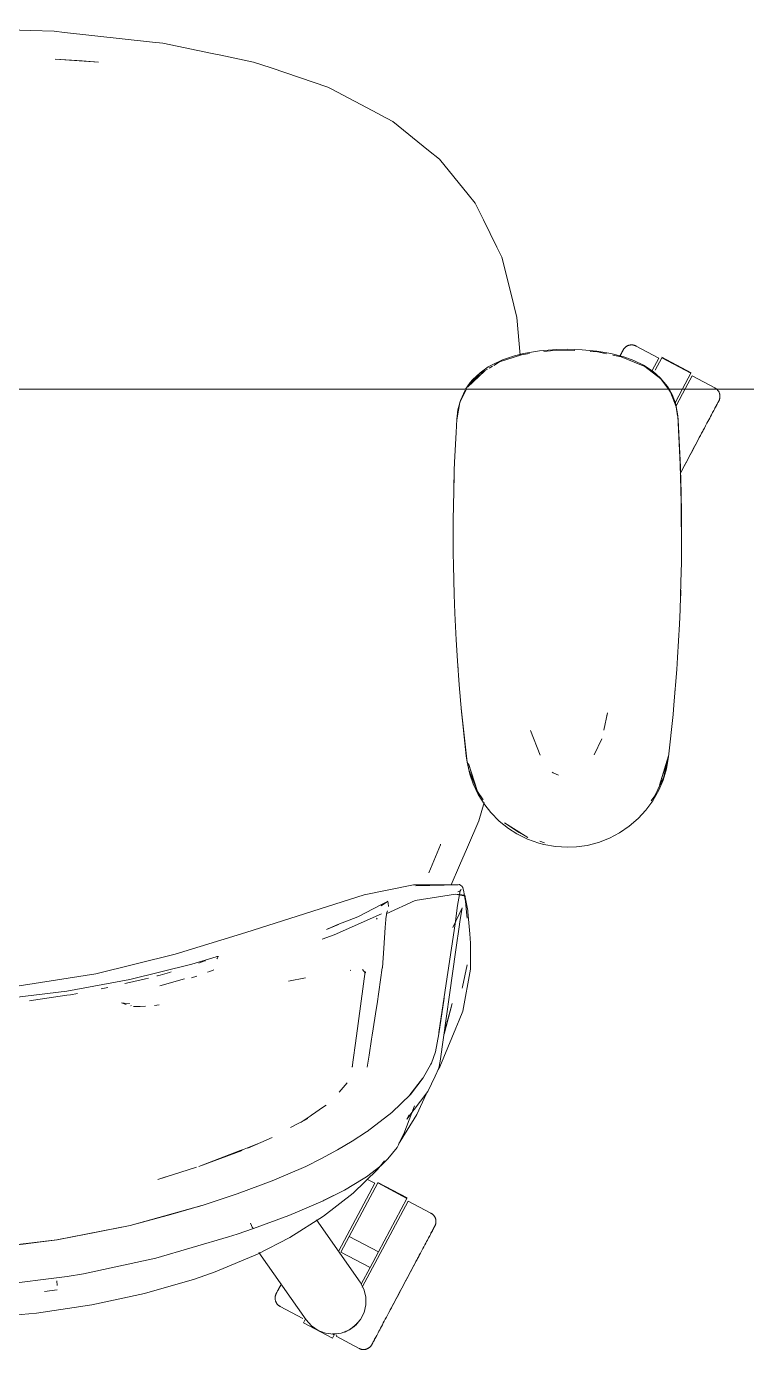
# Model space of a CAD drawing. Header units: millimetres. Extents: x 155927 to 317870, y -36033 to 97293.
# Drawn here: x 172054 to 172359, y 23121 to 23682 of the extents above; entities that cross this region are included whole.
import ezdxf

# ---------------------------------------------------------------- set-up
doc = ezdxf.new("R2010")
doc.units = ezdxf.units.MM
doc.header["$MEASUREMENT"] = 0
doc.layers.add('G-IMPT', color=8, linetype='CONTINUOUS', lineweight=9)
doc.layers.add('I-FURN', color=8, linetype='CONTINUOUS', lineweight=9)

msp = doc.modelspace()

# ---------------------------------------------------------------- linework, layer by layer
at = {"layer": 'G-IMPT'}
for p, q in [((172055.44, 23680.29), (172003.26, 23681.99)), ((172055.44, 23680.29), (172065.38, 23679.96)), ((172069.75, 23679.48), (172065.38, 23679.96)), ((172069.75, 23679.48), (172107.2, 23675.35)), ((172111.62, 23674.87), (172107.2, 23675.35)), ((172132.56, 23670.52), (172111.62, 23674.87)), ((172132.56, 23670.52), (172136.24, 23669.75)), ((172136.24, 23669.75), (172150.06, 23666.88)), ((172065.92, 23668.08), (172077.25, 23667.45)), ((172065.92, 23668.08), (172084.2, 23666.84)), ((172084.2, 23666.84), (172077.25, 23667.45)), ((172157.5, 23664.37), (172150.06, 23666.88)), ((172157.5, 23664.37), (172181.59, 23656.22)), ((172183.25, 23655.34), (172181.59, 23656.22)), ((172202.76, 23645.04), (172183.25, 23655.34)), ((172202.76, 23645.04), (172204.13, 23644.32)), ((172209.26, 23641.61), (172204.13, 23644.32)), ((172209.26, 23641.61), (172224.4, 23629.4)), ((172229.06, 23625.64), (172224.4, 23629.4)), ((172241.23, 23610.69), (172229.06, 23625.64)), ((172241.23, 23610.69), (172244.2, 23607.04)), ((172244.2, 23607.04), (172247.73, 23599.88)), ((172253.37, 23588.41), (172247.73, 23599.88)), ((172253.37, 23588.41), (172255.52, 23584.04)), ((172255.52, 23584.04), (172259.93, 23566.1)), ((172259.93, 23566.1), (172260.51, 23563.73)), ((172261.81, 23558.44), (172260.51, 23563.73)), ((172263.25, 23542.56), (172261.81, 23558.44)), ((172278.79, 23544.94), (172283.3, 23545.03)), ((172283.3, 23545.03), (172289.63, 23544.85)), ((172255.7, 23540.53), (172251.06, 23538.32)), ((172254.48, 23539.67), (172252.03, 23538.2)), ((172263.87, 23542.7), (172254.48, 23539.67)), ((172260.78, 23542.27), (172255.7, 23540.53)), ((172260.78, 23542.27), (172264.71, 23543.25)), ((172267.16, 23543.16), (172263.87, 23542.7)), ((172264.71, 23543.25), (172271.47, 23544.36)), ((172278.79, 23544.94), (172271.47, 23544.36)), ((172276.13, 23544.42), (172273.35, 23544.03)), ((172276.13, 23544.42), (172283.3, 23544.65)), ((172286.4, 23544.46), (172283.3, 23544.65)), ((172295.78, 23544.28), (172289.63, 23544.85)), ((172296.12, 23543.87), (172292.92, 23544.06)), ((172295.78, 23544.28), (172301.72, 23543.28)), ((172299.87, 23543.1), (172296.12, 23543.87)), ((172307.2, 23541.85), (172301.72, 23543.28)), ((172306.08, 23541.83), (172302.62, 23542.54)), ((172306.08, 23541.83), (172311.71, 23539.5)), ((172307.2, 23541.85), (172311.53, 23540.27)), ((172315.6, 23538.28), (172311.53, 23540.27)), ((172316.1, 23537.66), (172311.71, 23539.5)), ((172248.26, 23535.9), (172240.87, 23528.99)), ((172246.18, 23534.7), (172240.87, 23528.99)), ((172246.64, 23534.48), (172243.11, 23531.41)), ((172243.19, 23532.21), (172246.23, 23535.07)), ((172249.33, 23536.59), (172246.18, 23534.7)), ((172246.23, 23535.07), (172249.69, 23537.52)), ((172248.26, 23535.9), (172246.79, 23534.62)), ((172251.06, 23538.32), (172249.69, 23537.52)), ((172251.49, 23537.88), (172250.12, 23537.06)), ((172315.6, 23538.28), (172319.65, 23535.63)), ((172322.89, 23532.44), (172316.1, 23537.66)), ((172319.65, 23535.63), (172322.69, 23532.96)), ((172240.1, 23528.03), (172242.05, 23530.88)), ((172240.87, 23528.99), (172243.11, 23531.41)), ((172243.19, 23532.21), (172242.05, 23530.88)), ((172325.77, 23529.22), (172322.69, 23532.96)), ((172326.16, 23528.03), (172322.89, 23532.44)), ((172326.45, 23528.03), (172325.77, 23529.22)), ((172237.67, 23522.5), (172236.3, 23515.15)), ((172236.8, 23519.39), (172237.86, 23523.34)), ((172239.77, 23526.76), (172237.67, 23522.5)), ((172239.85, 23527.67), (172237.86, 23523.34)), ((172239.77, 23526.76), (172240.4, 23528.03)), ((172327.06, 23526.82), (172326.16, 23528.03)), ((172327.72, 23525.79), (172326.45, 23528.03)), ((172329.47, 23520.62), (172327.06, 23526.82)), ((172327.72, 23525.79), (172329.12, 23522.15)), ((172236.3, 23515.38), (172236.8, 23519.39)), ((172329.49, 23520.8), (172329.12, 23522.15)), ((172329.47, 23520.62), (172330.05, 23516.78)), ((172329.49, 23520.8), (172329.93, 23518.41)), ((172330.18, 23516.76), (172329.93, 23518.41)), ((172236.01, 23509.71), (172236.3, 23515.38)), ((172331.23, 23496.18), (172330.18, 23516.76)), ((172331.27, 23494.98), (172330.18, 23516.76)), ((172330.18, 23516.76), (172330.3, 23515.15)), ((172330.38, 23512.92), (172330.3, 23515.15)), ((172331.27, 23494.98), (172330.3, 23515.15)), ((172236.01, 23509.71), (172235.4, 23497.15)), ((172235.27, 23493.61), (172235.4, 23497.15)), ((172331.73, 23474.79), (172331.23, 23496.18)), ((172331.57, 23484.62), (172331.23, 23496.18)), ((172331.23, 23496.18), (172331.27, 23494.98)), ((172331.73, 23474.79), (172331.27, 23494.98)), ((172234.89, 23477.94), (172235.27, 23493.61)), ((172235.19, 23489.56), (172235.07, 23486.88)), ((172235.07, 23484.66), (172235.07, 23486.88)), ((172331.69, 23454.6), (172331.57, 23484.62)), ((172331.73, 23474.79), (172331.57, 23484.62)), ((172331.57, 23484.62), (172331.78, 23465.4)), ((172234.89, 23477.94), (172234.84, 23473.43)), ((172331.71, 23476.83), (172331.64, 23478.74)), ((172234.84, 23473.43), (172234.85, 23458.71)), ((172331.69, 23454.6), (172331.73, 23474.79)), ((172331.7, 23474.79), (172331.71, 23476.83)), ((172331.69, 23454.6), (172331.78, 23465.4)), ((172234.92, 23453.24), (172234.85, 23458.71)), ((172234.92, 23453.24), (172235.22, 23440.94)), ((172331.69, 23454.6), (172331.52, 23446.19)), ((172235.06, 23446.47), (172235.06, 23448.54)), ((172235.14, 23444.81), (172235.06, 23446.47)), ((172331.14, 23434.43), (172331.52, 23446.19)), ((172235.51, 23433.06), (172235.22, 23440.94)), ((172331.28, 23439.31), (172331.39, 23441.25)), ((172331.39, 23441.25), (172331.4, 23442.74)), ((172235.51, 23433.06), (172236.05, 23421.75)), ((172331.14, 23434.43), (172330.88, 23428.4)), ((172330.07, 23414.26), (172330.88, 23428.4)), ((172236.61, 23412.88), (172236.05, 23421.75)), ((172236.61, 23412.88), (172237.34, 23402.59)), ((172236.75, 23410.84), (172236.66, 23412.74)), ((172236.75, 23410.84), (172236.88, 23409.42)), ((172329.75, 23409.18), (172330.07, 23414.26)), ((172329.75, 23409.18), (172328.5, 23394.12)), ((172238.32, 23391.2), (172237.34, 23402.59)), ((172329.09, 23400.99), (172328.93, 23399.32)), ((172328.5, 23394.12), (172328.15, 23389.99)), ((172240.68, 23369.76), (172238.22, 23392.71)), ((172238.22, 23392.71), (172240.34, 23372.58)), ((172240.68, 23369.76), (172238.32, 23391.2)), ((172300.28, 23390.78), (172298.7, 23383.34)), ((172300.04, 23389.55), (172300.28, 23390.78)), ((172328.15, 23389.99), (172326.25, 23372.06)), ((172267.58, 23383.28), (172271.72, 23372.85)), ((172294.67, 23372.95), (172297.94, 23379.73)), ((172240.2, 23374.09), (172240.34, 23372.58)), ((172240.68, 23369.76), (172240.34, 23372.58)), ((172326.25, 23372.58), (172322.42, 23360.11)), ((172324.2, 23363.61), (172326.12, 23372.01)), ((172326.25, 23372.58), (172325.33, 23369.26)), ((172326.25, 23372.06), (172325.35, 23367.02)), ((172240.68, 23369.76), (172241.83, 23364.8)), ((172240.89, 23369.68), (172241.47, 23366.63)), ((172245.08, 23357.41), (172241.26, 23369.26)), ((172244.18, 23360.11), (172241.26, 23369.26)), ((172241.47, 23366.63), (172244.67, 23358.45)), ((172277.25, 23365.33), (172276.8, 23365.62)), ((172279.47, 23364.31), (172277.25, 23365.33)), ((172322.42, 23360.11), (172325.33, 23369.26)), ((172323.89, 23362.16), (172325.35, 23367.02)), ((172243.28, 23360.66), (172241.83, 23364.8)), ((172245.47, 23356.08), (172243.28, 23360.66)), ((172245.08, 23357.41), (172244.18, 23360.11)), ((172324.2, 23363.61), (172320.47, 23355.54)), ((172322.07, 23357.92), (172323.89, 23362.16)), ((172245.08, 23357.41), (172247.5, 23353.83)), ((172245.47, 23356.08), (172248.2, 23351.76)), ((172318.87, 23353.43), (172320.47, 23355.54)), ((172322.07, 23357.92), (172319.56, 23353.48)), ((172245.76, 23344.92), (172248.01, 23352.74)), ((172250.82, 23348.45), (172248.2, 23351.76)), ((172316.57, 23349.39), (172313.4, 23345.95)), ((172316.57, 23349.39), (172319.56, 23353.48)), ((172245.76, 23344.92), (172240.9, 23333.8)), ((172254.37, 23344.85), (172250.82, 23348.45)), ((172254.37, 23344.85), (172258.35, 23341.66)), ((172266.5, 23337.8), (172256.55, 23344.12)), ((172262.82, 23339.96), (172256.55, 23344.12)), ((172309.57, 23342.63), (172313.4, 23345.95)), ((172261.9, 23339.39), (172258.35, 23341.66)), ((172266.4, 23337.15), (172261.9, 23339.39)), ((172266.5, 23337.8), (172262.82, 23339.96)), ((172301.23, 23337.61), (172296.52, 23335.78)), ((172305.4, 23339.8), (172301.23, 23337.61)), ((172305.4, 23339.8), (172309.57, 23342.63)), ((172224.45, 23322.9), (172229.37, 23334.76)), ((172229.48, 23335.02), (172229.37, 23334.76)), ((172240.9, 23333.8), (172237.48, 23325.97)), ((172266.4, 23337.15), (172271.18, 23335.44)), ((172273.31, 23334.87), (172271.18, 23335.44)), ((172271.61, 23336.24), (172273.64, 23335.62)), ((172278.26, 23333.99), (172273.31, 23334.87)), ((172283.3, 23333.7), (172278.26, 23333.99)), ((172283.3, 23333.7), (172287.14, 23333.87)), ((172291.66, 23334.52), (172287.14, 23333.87)), ((172291.66, 23334.52), (172296.52, 23335.78)), ((172237.48, 23325.97), (172233.91, 23317.8)), ((172197.06, 23313.56), (172218.02, 23317.76)), ((172218.02, 23317.76), (172236.88, 23317.8)), ((172218.9, 23317.32), (172237.35, 23317.9)), ((172218.9, 23317.32), (172236.88, 23317.8)), ((172237.47, 23317.93), (172236.6, 23317.74)), ((172236.6, 23317.74), (172236.71, 23317.77)), ((172236.88, 23317.8), (172236.71, 23317.77)), ((172237.82, 23315.3), (172236.71, 23309.03)), ((172237.27, 23314.95), (172236.77, 23314.87)), ((172237.35, 23317.9), (172236.88, 23317.8)), ((172237.27, 23314.95), (172237.81, 23315.27)), ((172237.47, 23317.93), (172238.04, 23317.54)), ((172237.65, 23314.68), (172238.21, 23315.78)), ((172237.65, 23314.68), (172237.82, 23315.3)), ((172237.81, 23315.27), (172238.21, 23315.78)), ((172238.53, 23317.16), (172238.04, 23317.54)), ((172238.53, 23317.16), (172238.85, 23316.63)), ((172239.4, 23314.76), (172238.85, 23316.63)), ((172146.82, 23297.58), (172197.06, 23313.56)), ((172194.34, 23304.14), (172204.45, 23309.42)), ((172206.91, 23310.77), (172204.2, 23308.93)), ((172206.91, 23310.77), (172204.45, 23309.42)), ((172218.72, 23311.13), (172206.37, 23305.52)), ((172206.91, 23310.77), (172206.74, 23310.8)), ((172207.04, 23310.74), (172206.91, 23310.77)), ((172207.19, 23310.05), (172207.04, 23310.74)), ((172207.35, 23308.52), (172207.19, 23310.05)), ((172218.72, 23311.13), (172235.76, 23313.85)), ((172239.34, 23313.16), (172235.76, 23313.85)), ((172239.34, 23313.16), (172235.8, 23313.78)), ((172235.8, 23313.78), (172239.76, 23313.4)), ((172239.94, 23311.48), (172239.4, 23314.76)), ((172240.2, 23311.07), (172239.76, 23313.4)), ((172239.94, 23311.48), (172240.02, 23310.87)), ((172240.53, 23306.18), (172240.02, 23310.87)), ((172240.2, 23311.07), (172241.01, 23306.82)), ((172184.24, 23296.59), (172204.4, 23305.51)), ((172194.34, 23304.14), (172185.87, 23300.89)), ((172202.23, 23303.14), (172202.5, 23303.57)), ((172206.29, 23303.49), (172206.58, 23305.95)), ((172206.58, 23305.95), (172206.6, 23306.02)), ((172206.87, 23306.79), (172206.6, 23306.02)), ((172234.61, 23299.63), (172238.62, 23308.06)), ((172235.6, 23301.18), (172236.71, 23309.03)), ((172238.47, 23307.2), (172237.64, 23302.17)), ((172238.62, 23308.06), (172238.47, 23307.2)), ((172240.53, 23306.18), (172240.75, 23303.59)), ((172241.05, 23306.35), (172241.01, 23306.82)), ((172241.86, 23297.03), (172241.05, 23306.35)), ((172185.87, 23300.89), (172180.98, 23298.87)), ((172180.98, 23298.87), (172186.08, 23300.89)), ((172186.08, 23300.89), (172181.55, 23299.1)), ((172206, 23299.71), (172205.36, 23290.87)), ((172206, 23299.71), (172206.25, 23303.12)), ((172206.29, 23303.49), (172206.25, 23303.12)), ((172231.04, 23270.3), (172235.6, 23301.18)), ((172235.99, 23290.21), (172237.43, 23300.88)), ((172237.64, 23302.17), (172237.43, 23300.88)), ((172146.82, 23297.58), (172116.84, 23288.39)), ((172179.25, 23294.69), (172184.24, 23296.59)), ((172241.86, 23297.03), (172242.2, 23293.07)), ((172242.2, 23293.07), (172242.2, 23288.9)), ((172083.16, 23280.08), (172116.84, 23288.39)), ((172123.8, 23284.16), (172134.22, 23287.24)), ((172134.5, 23287.3), (172134.22, 23287.24)), ((172134.48, 23286.34), (172134.86, 23286.95)), ((172134.79, 23287.38), (172134.5, 23287.3)), ((172135.02, 23287.43), (172134.79, 23287.38)), ((172135.25, 23287.35), (172135.02, 23287.43)), ((172204.74, 23282.62), (172205.36, 23290.87)), ((172235.99, 23290.21), (172229.31, 23243)), ((172242.17, 23281.93), (172242.2, 23288.9)), ((172097.48, 23277.62), (172123.8, 23284.16)), ((172129, 23285.32), (172126.9, 23284.58)), ((172129, 23285.32), (172129.65, 23285.57)), ((172131.55, 23281.04), (172133.21, 23281.65)), ((172134.48, 23286.34), (172134.63, 23286.55)), ((172191.41, 23281.53), (172191.06, 23281.49)), ((172196.35, 23281.89), (172197.6, 23280.32)), ((172204.73, 23282.54), (172202.52, 23267.33)), ((172204.73, 23282.54), (172204.74, 23282.62)), ((172240.76, 23283.8), (172238.72, 23274.49)), ((172242.17, 23281.93), (172238.93, 23264.24)), ((172083.16, 23280.08), (172045.25, 23274.08)), ((172097.48, 23277.62), (172070.81, 23272.68)), ((172095.49, 23275.84), (172097.46, 23276.3)), ((172104.21, 23277.85), (172097.46, 23276.3)), ((172104.21, 23277.85), (172105.51, 23278.18)), ((172109.23, 23279.15), (172109.05, 23279.1)), ((172110.37, 23279.47), (172109.23, 23279.15)), ((172120.7, 23277.88), (172110.23, 23274.95)), ((172110.37, 23279.47), (172114.37, 23280.58)), ((172114.37, 23280.58), (172115.06, 23280.79)), ((172123.79, 23278.32), (172126, 23279.05)), ((172131.55, 23281.04), (172130.54, 23280.66)), ((172164.93, 23276.85), (172172.19, 23278.27)), ((172193.73, 23253.7), (172197.47, 23281.03)), ((172197.47, 23281.03), (172197.52, 23280.77)), ((172197.56, 23280.54), (172197.52, 23280.77)), ((172070.81, 23272.68), (172043.89, 23269.39)), ((172065.18, 23270.06), (172056.66, 23268.77)), ((172065.18, 23270.06), (172070.81, 23270.91)), ((172070.81, 23270.91), (172072.43, 23271.16)), ((172075.34, 23271.71), (172072.43, 23271.16)), ((172085.44, 23273.64), (172088.26, 23274.18)), ((172231.04, 23270.3), (172228.71, 23255.11)), ((172238.72, 23274.49), (172238.56, 23273.92)), ((172056.66, 23268.77), (172055, 23268.58)), ((172095.12, 23267.51), (172094.07, 23267.73)), ((172094.07, 23267.73), (172096.02, 23267.04)), ((172095.12, 23267.51), (172097.42, 23267.48)), ((172097.28, 23267.47), (172097.42, 23267.48)), ((172097.91, 23266.51), (172098.18, 23266.44)), ((172099.13, 23266.19), (172104.18, 23266.28)), ((172099.13, 23266.19), (172101.91, 23266.2)), ((172104.18, 23266.28), (172101.91, 23266.2)), ((172107.98, 23266.59), (172110.07, 23266.81)), ((172202.28, 23265.78), (172200.41, 23254.01)), ((172202.52, 23267.33), (172202.28, 23265.78)), ((172230.95, 23269.7), (172228.65, 23254.54)), ((172230.95, 23269.7), (172228.71, 23255.11)), ((172234.44, 23267.42), (172230.93, 23254.47)), ((172234.44, 23267.42), (172231.08, 23255.53)), ((172235.95, 23257.01), (172237.34, 23260.38)), ((172238.93, 23264.24), (172237.34, 23260.38)), ((172193.73, 23253.7), (172191.95, 23240.34)), ((172200.15, 23252.35), (172200.41, 23254.01)), ((172227.35, 23246.87), (172228.65, 23254.54)), ((172229.15, 23240.56), (172235.95, 23257.01)), ((172199.09, 23245.51), (172200.15, 23252.35)), ((172199.09, 23245.51), (172198.34, 23240.44)), ((172225.6, 23242.08), (172225.38, 23241.65)), ((172225.6, 23242.08), (172227.35, 23246.87)), ((172229.31, 23243), (172228.67, 23240.01)), ((172191.95, 23240.34), (172192.1, 23240.82)), ((172222.09, 23235.82), (172225.38, 23241.65)), ((172224.03, 23230.07), (172227.1, 23236.64)), ((172227.1, 23236.64), (172228.67, 23240.01)), ((172228.38, 23239.39), (172229.15, 23240.56)), ((172186.45, 23229.85), (172189.79, 23233.75)), ((172221.77, 23235.59), (172216.37, 23228.64)), ((172216.37, 23228.64), (172219.18, 23232.22)), ((172216.67, 23228.85), (172222.09, 23235.82)), ((172221.77, 23235.59), (172219.18, 23232.22)), ((172216.67, 23228.85), (172208.77, 23221.12)), ((172215.12, 23218.41), (172224.03, 23230.07)), ((172219.41, 23220.3), (172223.39, 23228.93)), ((172170.35, 23217.13), (172174.11, 23219.68)), ((172174.11, 23219.68), (172174.69, 23220.08)), ((172174.69, 23220.08), (172179.82, 23223.57)), ((172179.82, 23223.57), (172180.92, 23224.32)), ((172208.77, 23221.12), (172198.34, 23213.1)), ((172212.29, 23208.86), (172219.41, 23220.3)), ((172218.35, 23224.07), (172213.84, 23212.16)), ((172215.12, 23218.41), (172216.11, 23220.15)), ((172165.7, 23214.79), (172173.13, 23218.63)), ((172170.35, 23217.13), (172173.13, 23218.63)), ((172153.13, 23208.38), (172146.05, 23205.65)), ((172153.13, 23208.38), (172147.69, 23206.07)), ((172157.98, 23210.57), (172153.13, 23208.38)), ((172191.98, 23209.05), (172185.76, 23205.28)), ((172191.98, 23209.05), (172198.08, 23212.93)), ((172198.34, 23213.1), (172198.08, 23212.93)), ((172211.59, 23207.5), (172212.77, 23209.94)), ((172212.29, 23208.86), (172211.78, 23208.09)), ((172212.77, 23209.94), (172213.84, 23212.16)), ((172126.88, 23198.27), (172145.28, 23205.09)), ((172126.88, 23198.27), (172144.32, 23204.99)), ((172144.32, 23204.99), (172146.05, 23205.65)), ((172178.96, 23201.71), (172185.76, 23205.28)), ((172210.98, 23206.36), (172207.12, 23201.5)), ((172211.59, 23207.5), (172210.98, 23206.36)), ((172109.4, 23192.74), (172125.89, 23198)), ((172158.01, 23192.14), (172172.24, 23198.32)), ((172178.96, 23201.71), (172172.24, 23198.32)), ((172202.67, 23196.93), (172192.38, 23186.98)), ((172204.09, 23198.6), (172197.96, 23193.89)), ((172205.67, 23200.61), (172202.67, 23196.93)), ((172204.09, 23198.6), (172207.12, 23201.5)), ((172109.4, 23192.74), (172112.84, 23193.82)), ((172158.01, 23192.14), (172143.13, 23186.68)), ((172188.67, 23188.29), (172196.67, 23193.03)), ((172197.96, 23193.89), (172196.67, 23193.03)), ((172128.22, 23181.68), (172143.13, 23186.68)), ((172179.62, 23183.76), (172188.67, 23188.29)), ((172179.62, 23183.76), (172188.07, 23187.99)), ((172179.78, 23177.17), (172192.38, 23186.98)), ((172180.06, 23183.99), (172188.67, 23188.29)), ((172188.67, 23188.29), (172188.07, 23187.99)), ((172097.72, 23173.29), (172128.13, 23181.72)), ((172097.72, 23173.29), (172128.22, 23181.68)), ((172114.96, 23177.95), (172128.13, 23181.72)), ((172179.62, 23183.76), (172168.66, 23178.99)), ((172180.06, 23183.99), (172179.62, 23183.76)), ((172114.96, 23177.95), (172097.72, 23173.29)), ((172164.98, 23177.51), (172150.02, 23171.94)), ((172168.66, 23178.99), (172164.98, 23177.51)), ((172179.78, 23177.17), (172165.48, 23168.19)), ((172097.72, 23173.29), (172066.59, 23167.12)), ((172066.59, 23167.12), (172082.7, 23170.22)), ((172097.72, 23173.29), (172066.67, 23167.12)), ((172097.72, 23173.29), (172082.7, 23170.22)), ((172139.48, 23168.38), (172143.09, 23169.57)), ((172150.02, 23171.98), (172143.09, 23169.57)), ((172149.24, 23173.21), (172148.81, 23174.27)), ((172148.81, 23174.27), (172149.04, 23173.67)), ((172149.24, 23173.21), (172149.04, 23173.67)), ((172149.24, 23173.21), (172149.52, 23172.56)), ((172149.24, 23173.21), (172149.62, 23172.38)), ((172149.52, 23172.56), (172149.62, 23172.38)), ((172149.89, 23171.98), (172149.62, 23172.38)), ((172149.62, 23172.38), (172149.84, 23171.99)), ((172149.89, 23171.98), (172149.84, 23171.99)), ((172150.02, 23171.94), (172149.89, 23171.98)), ((172149.89, 23171.98), (172150.02, 23171.98)), ((172035.04, 23163.33), (172066.59, 23167.12)), ((172035.08, 23163.3), (172066.67, 23167.12)), ((172066.59, 23167.12), (172051.11, 23165.17)), ((172108.65, 23159.43), (172139.48, 23168.38)), ((172165.48, 23168.19), (172151.71, 23161.1)), ((172108.65, 23159.43), (172077.87, 23152.77)), ((172133.73, 23153.59), (172151.71, 23161.1)), ((172070.94, 23151.58), (172077.87, 23152.77)), ((172125, 23150.51), (172133.73, 23153.59)), ((172040.78, 23147.77), (172070.94, 23151.58)), ((172066.63, 23149.79), (172066.71, 23147.7)), ((172066.71, 23147.7), (172066.7, 23147.81)), ((172125, 23150.51), (172103.75, 23144.34)), ((172066.68, 23145.94), (172061.26, 23145.29)), ((172103.75, 23144.34), (172081.39, 23139.53)), ((172057.97, 23136.03), (172032.4, 23133.77)), ((172081.39, 23139.53), (172057.97, 23136.03))]:
    msp.add_line(p, q, dxfattribs=at)
at = {"layer": 'I-FURN'}
for p, q in [((172307.06, 23544.88), (172307.14, 23545.01)), ((172307.14, 23545.01), (172307.23, 23545.15)), ((172307.23, 23545.15), (172307.32, 23545.28)), ((172307.32, 23545.28), (172307.42, 23545.4)), ((172307.42, 23545.4), (172307.53, 23545.53)), ((172307.53, 23545.53), (172307.64, 23545.64)), ((172307.64, 23545.64), (172307.75, 23545.76)), ((172307.75, 23545.76), (172307.87, 23545.87)), ((172307.87, 23545.87), (172307.99, 23545.97)), ((172307.99, 23545.97), (172308.12, 23546.07)), ((172308.12, 23546.07), (172308.25, 23546.16)), ((172308.25, 23546.16), (172308.39, 23546.25)), ((172308.39, 23546.25), (172308.53, 23546.34)), ((172308.53, 23546.34), (172308.67, 23546.41)), ((172308.67, 23546.41), (172308.81, 23546.49)), ((172308.81, 23546.49), (172308.96, 23546.55)), ((172308.96, 23546.55), (172309.11, 23546.61)), ((172309.11, 23546.61), (172309.26, 23546.67)), ((172309.26, 23546.67), (172309.41, 23546.71)), ((172309.41, 23546.71), (172309.57, 23546.76)), ((172309.57, 23546.76), (172309.73, 23546.79)), ((172309.73, 23546.79), (172309.88, 23546.82)), ((172309.88, 23546.82), (172310.04, 23546.84)), ((172310.04, 23546.84), (172310.2, 23546.86)), ((172310.2, 23546.86), (172310.37, 23546.87)), ((172310.37, 23546.87), (172310.53, 23546.87)), ((172310.53, 23546.87), (172310.69, 23546.87)), ((172310.69, 23546.87), (172310.85, 23546.86)), ((172310.85, 23546.86), (172311.01, 23546.84)), ((172311.01, 23546.84), (172311.17, 23546.82)), ((172311.17, 23546.82), (172311.33, 23546.79)), ((172311.33, 23546.79), (172311.49, 23546.76)), ((172311.49, 23546.76), (172311.64, 23546.72)), ((172311.64, 23546.72), (172311.8, 23546.67)), ((172311.8, 23546.67), (172311.95, 23546.62)), ((172311.95, 23546.62), (172312.1, 23546.56)), ((172312.1, 23546.56), (172312.24, 23546.49)), ((172312.24, 23546.49), (172312.39, 23546.42)), ((172312.39, 23546.42), (172312.43, 23546.4)), ((172322.11, 23541.25), (172312.43, 23546.4)), ((172305.58, 23542.1), (172305.81, 23542.53)), ((172305.92, 23542.75), (172305.7, 23542.34)), ((172305.81, 23542.53), (172306.02, 23542.93)), ((172306.12, 23543.12), (172305.92, 23542.75)), ((172306.02, 23542.93), (172306.2, 23543.28)), ((172306.3, 23543.46), (172306.12, 23543.12)), ((172306.2, 23543.28), (172306.37, 23543.6)), ((172306.46, 23543.76), (172306.3, 23543.46)), ((172306.37, 23543.6), (172306.52, 23543.88)), ((172306.59, 23544.01), (172306.46, 23543.76)), ((172306.52, 23543.88), (172306.65, 23544.12)), ((172306.71, 23544.23), (172306.59, 23544.01)), ((172306.65, 23544.12), (172306.76, 23544.32)), ((172306.81, 23544.41), (172306.71, 23544.23)), ((172306.76, 23544.32), (172306.84, 23544.48)), ((172306.88, 23544.55), (172306.81, 23544.41)), ((172306.84, 23544.48), (172306.91, 23544.6)), ((172306.93, 23544.65), (172306.88, 23544.55)), ((172306.91, 23544.6), (172306.95, 23544.69)), ((172306.97, 23544.71), (172306.93, 23544.65)), ((172306.95, 23544.69), (172306.97, 23544.73)), ((172306.97, 23544.73), (172306.98, 23544.73)), ((172306.98, 23544.73), (172306.97, 23544.71)), ((172306.98, 23544.73), (172307.06, 23544.88)), ((172319.35, 23536.06), (172322.11, 23541.25)), ((172320.53, 23536.14), (172323.34, 23541.44)), ((172323.34, 23541.44), (172335.71, 23534.86)), ((172335.8, 23535.03), (172323.43, 23541.61)), ((172335.71, 23534.86), (172332.15, 23528.17)), ((172333.43, 23528.45), (172336.24, 23533.74)), ((172345.93, 23528.59), (172336.24, 23533.74)), ((172332.15, 23528.17), (172329.05, 23522.36)), ((172329.51, 23521.07), (172333.43, 23528.45)), ((172345.93, 23528.59), (172346.07, 23528.51)), ((172346.07, 23528.51), (172346.2, 23528.43)), ((172346.2, 23528.43), (172346.34, 23528.34)), ((172346.34, 23528.34), (172346.47, 23528.24)), ((172346.47, 23528.24), (172346.6, 23528.14)), ((172346.6, 23528.14), (172346.72, 23528.04)), ((171245.49, 23528.03), (172645.49, 23528.03)), ((172645.49, 23528.03), (171245.49, 23528.03)), ((172346.72, 23528.04), (172346.84, 23527.93)), ((172346.84, 23527.93), (172346.95, 23527.81)), ((172346.95, 23527.81), (172347.06, 23527.69)), ((172347.06, 23527.69), (172347.16, 23527.57)), ((172347.14, 23522.28), (172347.27, 23522.52)), ((172347.16, 23527.57), (172347.26, 23527.44)), ((172347.33, 23522.64), (172347.21, 23522.42)), ((172347.26, 23527.44), (172347.36, 23527.31)), ((172347.27, 23522.52), (172347.37, 23522.73)), ((172347.42, 23522.82), (172347.33, 23522.64)), ((172347.36, 23527.31), (172347.44, 23527.18)), ((172347.37, 23522.73), (172347.46, 23522.89)), ((172347.5, 23522.96), (172347.42, 23522.82)), ((172347.44, 23527.18), (172347.53, 23527.04)), ((172347.46, 23522.89), (172347.52, 23523.01)), ((172347.55, 23523.06), (172347.5, 23522.96)), ((172347.52, 23523.01), (172347.57, 23523.09)), ((172347.53, 23527.04), (172347.6, 23526.9)), ((172347.58, 23523.12), (172347.55, 23523.06)), ((172347.57, 23523.09), (172347.59, 23523.13)), ((172347.59, 23523.14), (172347.58, 23523.12)), ((172347.61, 23523.18), (172347.59, 23523.14)), ((172347.59, 23523.13), (172347.59, 23523.14)), ((172347.6, 23526.9), (172347.68, 23526.76)), ((172347.68, 23523.32), (172347.61, 23523.18)), ((172347.68, 23526.76), (172347.74, 23526.61)), ((172347.75, 23523.47), (172347.68, 23523.32)), ((172347.74, 23526.61), (172347.8, 23526.46)), ((172347.81, 23523.62), (172347.75, 23523.47)), ((172347.8, 23526.46), (172347.86, 23526.31)), ((172347.86, 23523.77), (172347.81, 23523.62)), ((172347.86, 23526.31), (172347.9, 23526.15)), ((172347.91, 23523.93), (172347.86, 23523.77)), ((172347.9, 23526.15), (172347.95, 23526)), ((172347.95, 23524.08), (172347.91, 23523.93)), ((172347.95, 23526), (172347.98, 23525.84)), ((172347.99, 23524.24), (172347.95, 23524.08)), ((172347.98, 23525.84), (172348.01, 23525.68)), ((172348.01, 23524.4), (172347.99, 23524.24)), ((172348.01, 23525.68), (172348.03, 23525.52)), ((172348.04, 23524.56), (172348.01, 23524.4)), ((172348.03, 23525.52), (172348.05, 23525.36)), ((172348.05, 23524.72), (172348.04, 23524.56)), ((172348.05, 23525.36), (172348.06, 23525.2)), ((172348.06, 23524.88), (172348.05, 23524.72)), ((172348.06, 23525.2), (172348.06, 23525.04)), ((172348.06, 23525.04), (172348.06, 23524.88)), ((172344.08, 23516.54), (172344.44, 23517.2)), ((172344.44, 23517.2), (172344.77, 23517.84)), ((172344.77, 23517.84), (172345.09, 23518.44)), ((172345.26, 23518.75), (172344.95, 23518.16)), ((172345.09, 23518.44), (172345.4, 23519.01)), ((172345.55, 23519.3), (172345.26, 23518.75)), ((172345.4, 23519.01), (172345.68, 23519.54)), ((172345.83, 23519.82), (172345.55, 23519.3)), ((172345.68, 23519.54), (172345.95, 23520.04)), ((172346.08, 23520.3), (172345.83, 23519.82)), ((172345.95, 23520.04), (172346.19, 23520.51)), ((172346.32, 23520.74), (172346.08, 23520.3)), ((172346.19, 23520.51), (172346.42, 23520.94)), ((172346.54, 23521.15), (172346.32, 23520.74)), ((172346.42, 23520.94), (172346.63, 23521.33)), ((172346.74, 23521.53), (172346.54, 23521.15)), ((172346.63, 23521.33), (172346.82, 23521.69)), ((172346.91, 23521.86), (172346.74, 23521.53)), ((172346.82, 23521.69), (172346.99, 23522)), ((172347.07, 23522.16), (172346.91, 23521.86)), ((172346.99, 23522), (172347.14, 23522.28)), ((172347.21, 23522.42), (172347.07, 23522.16)), ((172341.45, 23511.58), (172340.99, 23510.73)), ((172341.2, 23511.12), (172341.65, 23511.97)), ((172341.89, 23512.42), (172341.45, 23511.58)), ((172341.65, 23511.97), (172342.09, 23512.79)), ((172342.09, 23512.79), (172342.52, 23513.6)), ((172342.52, 23513.6), (172342.93, 23514.37)), ((172342.93, 23514.37), (172343.33, 23515.12)), ((172343.33, 23515.12), (172343.71, 23515.84)), ((172343.71, 23515.84), (172344.08, 23516.54)), ((172337.78, 23504.69), (172338.29, 23505.65)), ((172338.57, 23506.17), (172338.06, 23505.21)), ((172338.29, 23505.65), (172338.8, 23506.6)), ((172339.07, 23507.11), (172338.57, 23506.17)), ((172338.8, 23506.6), (172339.3, 23507.54)), ((172339.56, 23508.04), (172339.07, 23507.11)), ((172339.3, 23507.54), (172339.79, 23508.46)), ((172340.05, 23508.95), (172339.56, 23508.04)), ((172339.79, 23508.46), (172340.27, 23509.37)), ((172340.53, 23509.85), (172340.05, 23508.95)), ((172340.27, 23509.37), (172340.74, 23510.26)), ((172340.99, 23510.73), (172340.53, 23509.85)), ((172340.74, 23510.26), (172341.2, 23511.12)), ((172335.44, 23500.28), (172334.91, 23499.28)), ((172335.15, 23499.74), (172335.68, 23500.74)), ((172335.97, 23501.28), (172335.44, 23500.28)), ((172335.68, 23500.74), (172336.21, 23501.74)), ((172336.5, 23502.27), (172335.97, 23501.28)), ((172336.21, 23501.74), (172336.74, 23502.73)), ((172337.02, 23503.26), (172336.5, 23502.27)), ((172336.74, 23502.73), (172337.26, 23503.71)), ((172337.54, 23504.24), (172337.02, 23503.26)), ((172337.26, 23503.71), (172337.78, 23504.69)), ((172338.06, 23505.21), (172337.54, 23504.24)), ((172331.96, 23493.73), (172332.48, 23494.72)), ((172332.77, 23495.26), (172332.24, 23494.26)), ((172332.48, 23494.72), (172333.01, 23495.72)), ((172333.3, 23496.26), (172332.77, 23495.26)), ((172333.01, 23495.72), (172333.55, 23496.73)), ((172333.84, 23497.27), (172333.3, 23496.26)), ((172333.55, 23496.73), (172334.08, 23497.73)), ((172334.37, 23498.27), (172333.84, 23497.27)), ((172334.08, 23497.73), (172334.62, 23498.74)), ((172334.91, 23499.28), (172334.37, 23498.27)), ((172334.62, 23498.74), (172335.15, 23499.74)), ((172331.71, 23493.27), (172331.19, 23492.29)), ((172331.43, 23492.74), (172331.96, 23493.73)), ((172332.24, 23494.26), (172331.71, 23493.27)), ((172190.71, 23168.6), (172202.78, 23191.31)), ((172201.55, 23191.12), (172198.4, 23192.8)), ((172202.78, 23191.31), (172215.15, 23184.73)), ((172215.24, 23184.9), (172202.88, 23191.48)), ((172186.3, 23162.43), (172201.55, 23191.12)), ((172196.22, 23147), (172215.68, 23183.61)), ((172215.15, 23184.73), (172203.07, 23162.02)), ((172225.37, 23178.46), (172215.68, 23183.61)), ((172176.82, 23175.62), (172195.33, 23149.19)), ((172225.37, 23178.46), (172225.51, 23178.38)), ((172225.51, 23178.38), (172225.64, 23178.3)), ((172225.64, 23178.3), (172225.78, 23178.21)), ((172225.78, 23178.21), (172225.91, 23178.11)), ((172225.91, 23178.11), (172226.04, 23178.01)), ((172226.04, 23178.01), (172226.16, 23177.91)), ((172226.16, 23177.91), (172226.28, 23177.8)), ((172226.28, 23177.8), (172226.39, 23177.68)), ((172226.39, 23177.68), (172226.5, 23177.56)), ((172226.5, 23177.56), (172226.6, 23177.44)), ((172226.6, 23177.44), (172226.7, 23177.31)), ((172226.7, 23177.31), (172226.8, 23177.18)), ((172226.8, 23177.18), (172226.88, 23177.05)), ((172226.88, 23177.05), (172226.97, 23176.91)), ((172226.97, 23176.91), (172227.05, 23176.77)), ((172227.05, 23176.77), (172227.12, 23176.63)), ((172227.12, 23176.63), (172227.18, 23176.48)), ((172227.18, 23176.48), (172227.24, 23176.33)), ((172227.24, 23176.33), (172227.3, 23176.18)), ((172227.3, 23176.18), (172227.35, 23176.02)), ((172227.35, 23176.02), (172227.39, 23175.87)), ((172227.39, 23175.87), (172227.42, 23175.71)), ((172227.42, 23175.71), (172227.45, 23175.55)), ((172227.45, 23175.55), (172227.47, 23175.39)), ((172227.48, 23174.43), (172227.45, 23174.27)), ((172227.47, 23175.39), (172227.49, 23175.23)), ((172227.49, 23174.59), (172227.48, 23174.43)), ((172227.49, 23175.23), (172227.5, 23175.07)), ((172227.5, 23174.75), (172227.49, 23174.59)), ((172227.5, 23175.07), (172227.5, 23174.91)), ((172227.5, 23174.91), (172227.5, 23174.75)), ((172224.53, 23168.31), (172224.84, 23168.88)), ((172224.99, 23169.17), (172224.7, 23168.62)), ((172224.84, 23168.88), (172225.12, 23169.41)), ((172225.27, 23169.69), (172224.99, 23169.17)), ((172225.12, 23169.41), (172225.39, 23169.91)), ((172225.52, 23170.17), (172225.27, 23169.69)), ((172225.39, 23169.91), (172225.63, 23170.38)), ((172225.76, 23170.61), (172225.52, 23170.17)), ((172225.63, 23170.38), (172225.86, 23170.81)), ((172225.98, 23171.02), (172225.76, 23170.61)), ((172225.86, 23170.81), (172226.07, 23171.2)), ((172226.18, 23171.4), (172225.98, 23171.02)), ((172226.07, 23171.2), (172226.26, 23171.56)), ((172226.35, 23171.73), (172226.18, 23171.4)), ((172226.26, 23171.56), (172226.43, 23171.87)), ((172226.51, 23172.03), (172226.35, 23171.73)), ((172226.43, 23171.87), (172226.58, 23172.15)), ((172226.65, 23172.29), (172226.51, 23172.03)), ((172226.58, 23172.15), (172226.71, 23172.39)), ((172226.77, 23172.51), (172226.65, 23172.29)), ((172226.71, 23172.39), (172226.81, 23172.6)), ((172226.86, 23172.69), (172226.77, 23172.51)), ((172226.81, 23172.6), (172226.9, 23172.76)), ((172226.94, 23172.83), (172226.86, 23172.69)), ((172226.9, 23172.76), (172226.96, 23172.88)), ((172226.99, 23172.93), (172226.94, 23172.83)), ((172226.96, 23172.88), (172227.01, 23172.96)), ((172227.02, 23172.99), (172226.99, 23172.93)), ((172227.01, 23172.96), (172227.03, 23173)), ((172227.03, 23173.01), (172227.02, 23172.99)), ((172227.05, 23173.05), (172227.03, 23173.01)), ((172227.03, 23173), (172227.03, 23173.01)), ((172227.12, 23173.19), (172227.05, 23173.05)), ((172227.19, 23173.34), (172227.12, 23173.19)), ((172227.25, 23173.49), (172227.19, 23173.34)), ((172227.3, 23173.64), (172227.25, 23173.49)), ((172227.35, 23173.8), (172227.3, 23173.64)), ((172227.39, 23173.95), (172227.35, 23173.8)), ((172227.43, 23174.11), (172227.39, 23173.95)), ((172227.45, 23174.27), (172227.43, 23174.11)), ((172187.18, 23161.96), (172190.71, 23168.6)), ((172190.71, 23168.6), (172203.07, 23162.02)), ((172221.53, 23162.66), (172221.96, 23163.47)), ((172221.96, 23163.47), (172222.37, 23164.24)), ((172222.37, 23164.24), (172222.77, 23164.99)), ((172222.77, 23164.99), (172223.15, 23165.71)), ((172223.15, 23165.71), (172223.52, 23166.41)), ((172223.52, 23166.41), (172223.88, 23167.07)), ((172223.88, 23167.07), (172224.21, 23167.71)), ((172224.21, 23167.71), (172224.53, 23168.31)), ((172224.7, 23168.62), (172224.39, 23168.03)), ((172172.4, 23133.14), (172152.38, 23161.73)), ((172187.18, 23161.96), (172199.54, 23155.38)), ((172203.07, 23162.02), (172199.54, 23155.38)), ((172219, 23157.91), (172218.51, 23156.98)), ((172218.74, 23157.41), (172219.23, 23158.33)), ((172219.49, 23158.82), (172219, 23157.91)), ((172219.23, 23158.33), (172219.71, 23159.24)), ((172219.97, 23159.72), (172219.49, 23158.82)), ((172219.71, 23159.24), (172220.18, 23160.13)), ((172220.43, 23160.6), (172219.97, 23159.72)), ((172220.18, 23160.13), (172220.64, 23160.99)), ((172220.89, 23161.45), (172220.43, 23160.6)), ((172220.64, 23160.99), (172221.09, 23161.84)), ((172221.33, 23162.29), (172220.89, 23161.45)), ((172221.09, 23161.84), (172221.53, 23162.66)), ((172199.54, 23155.38), (172195.79, 23148.32)), ((172215.94, 23152.14), (172215.41, 23151.15)), ((172215.65, 23151.61), (172216.18, 23152.6)), ((172216.46, 23153.13), (172215.94, 23152.14)), ((172216.18, 23152.6), (172216.7, 23153.58)), ((172216.98, 23154.11), (172216.46, 23153.13)), ((172216.7, 23153.58), (172217.22, 23154.56)), ((172217.5, 23155.08), (172216.98, 23154.11)), ((172217.22, 23154.56), (172217.73, 23155.52)), ((172218.01, 23156.04), (172217.5, 23155.08)), ((172217.73, 23155.52), (172218.24, 23156.47)), ((172218.51, 23156.98), (172218.01, 23156.04)), ((172218.24, 23156.47), (172218.74, 23157.41)), ((172160.86, 23146.53), (172160.65, 23146.14)), ((172160.74, 23146.31), (172160.96, 23146.72)), ((172161.08, 23146.96), (172160.86, 23146.53)), ((172160.96, 23146.72), (172161.2, 23147.17)), ((172161.33, 23147.43), (172161.08, 23146.96)), ((172161.2, 23147.17), (172161.45, 23147.65)), ((172161.6, 23147.93), (172161.33, 23147.43)), ((172161.45, 23147.65), (172161.73, 23148.17)), ((172161.88, 23148.46), (172161.6, 23147.93)), ((172195.33, 23149.19), (172196.91, 23146.21)), ((172212.46, 23145.59), (172212.99, 23146.6)), ((172213.28, 23147.14), (172212.74, 23146.13)), ((172212.99, 23146.6), (172213.52, 23147.6)), ((172213.81, 23148.14), (172213.28, 23147.14)), ((172213.52, 23147.6), (172214.06, 23148.61)), ((172214.35, 23149.15), (172213.81, 23148.14)), ((172214.06, 23148.61), (172214.59, 23149.61)), ((172214.88, 23150.15), (172214.35, 23149.15)), ((172214.59, 23149.61), (172215.12, 23150.61)), ((172215.41, 23151.15), (172214.88, 23150.15)), ((172215.12, 23150.61), (172215.65, 23151.61)), ((172159.21, 23142.43), (172159.22, 23142.59)), ((172159.22, 23142.27), (172159.21, 23142.43)), ((172159.22, 23142.59), (172159.23, 23142.75)), ((172159.23, 23142.11), (172159.22, 23142.27)), ((172159.23, 23142.75), (172159.24, 23142.91)), ((172159.24, 23141.95), (172159.23, 23142.11)), ((172159.24, 23142.91), (172159.26, 23143.07)), ((172159.27, 23141.79), (172159.24, 23141.95)), ((172159.26, 23143.07), (172159.29, 23143.23)), ((172159.3, 23141.63), (172159.27, 23141.79)), ((172159.29, 23143.23), (172159.33, 23143.39)), ((172159.33, 23141.47), (172159.3, 23141.63)), ((172159.33, 23143.39), (172159.37, 23143.54)), ((172159.37, 23141.32), (172159.33, 23141.47)), ((172159.37, 23143.54), (172159.42, 23143.7)), ((172159.42, 23141.16), (172159.37, 23141.32)), ((172159.42, 23143.7), (172159.47, 23143.85)), ((172159.48, 23141.01), (172159.42, 23141.16)), ((172159.47, 23143.85), (172159.53, 23144)), ((172159.54, 23140.86), (172159.48, 23141.01)), ((172159.53, 23144), (172159.59, 23144.15)), ((172159.6, 23140.71), (172159.54, 23140.86)), ((172159.59, 23144.15), (172159.67, 23144.29)), ((172159.67, 23144.29), (172159.69, 23144.33)), ((172159.71, 23144.38), (172159.69, 23144.34)), ((172159.69, 23144.33), (172159.7, 23144.35)), ((172159.69, 23144.34), (172159.69, 23144.33)), ((172159.7, 23144.35), (172159.73, 23144.41)), ((172159.75, 23144.46), (172159.71, 23144.38)), ((172159.73, 23144.41), (172159.78, 23144.51)), ((172159.82, 23144.58), (172159.75, 23144.46)), ((172159.78, 23144.51), (172159.86, 23144.65)), ((172159.91, 23144.74), (172159.82, 23144.58)), ((172159.86, 23144.65), (172159.95, 23144.83)), ((172160.01, 23144.94), (172159.91, 23144.74)), ((172159.95, 23144.83), (172160.07, 23145.05)), ((172160.14, 23145.19), (172160.01, 23144.94)), ((172160.07, 23145.05), (172160.21, 23145.31)), ((172160.29, 23145.46), (172160.14, 23145.19)), ((172160.21, 23145.31), (172160.36, 23145.61)), ((172160.46, 23145.78), (172160.29, 23145.46)), ((172160.36, 23145.61), (172160.54, 23145.94)), ((172160.65, 23146.14), (172160.46, 23145.78)), ((172160.54, 23145.94), (172160.74, 23146.31)), ((172196.91, 23146.21), (172197.74, 23142.94)), ((172197.74, 23142.94), (172197.76, 23139.57)), ((172210.11, 23141.19), (172209.6, 23140.22)), ((172209.84, 23140.66), (172210.35, 23141.63)), ((172210.63, 23142.16), (172210.11, 23141.19)), ((172210.35, 23141.63), (172210.87, 23142.61)), ((172211.15, 23143.14), (172210.63, 23142.16)), ((172210.87, 23142.61), (172211.4, 23143.6)), ((172211.68, 23144.13), (172211.15, 23143.14)), ((172211.4, 23143.6), (172211.92, 23144.59)), ((172212.21, 23145.13), (172211.68, 23144.13)), ((172211.92, 23144.59), (172212.46, 23145.59)), ((172212.74, 23146.13), (172212.21, 23145.13)), ((172159.67, 23140.57), (172159.6, 23140.71)), ((172159.75, 23140.43), (172159.67, 23140.57)), ((172159.83, 23140.29), (172159.75, 23140.43)), ((172159.92, 23140.16), (172159.83, 23140.29)), ((172160.02, 23140.02), (172159.92, 23140.16)), ((172160.12, 23139.9), (172160.02, 23140.02)), ((172160.22, 23139.77), (172160.12, 23139.9)), ((172160.33, 23139.66), (172160.22, 23139.77)), ((172160.44, 23139.54), (172160.33, 23139.66)), ((172160.56, 23139.43), (172160.44, 23139.54)), ((172160.68, 23139.33), (172160.56, 23139.43)), ((172160.81, 23139.23), (172160.68, 23139.33)), ((172160.94, 23139.13), (172160.81, 23139.23)), ((172161.07, 23139.04), (172160.94, 23139.13)), ((172161.21, 23138.96), (172161.07, 23139.04)), ((172161.35, 23138.88), (172161.21, 23138.96)), ((172161.35, 23138.88), (172171.04, 23133.73)), ((172196.98, 23136.29), (172195.43, 23133.29)), ((172197.76, 23139.57), (172196.98, 23136.29)), ((172206.45, 23134.29), (172206.9, 23135.15)), ((172206.9, 23135.15), (172207.37, 23136.02)), ((172207.37, 23136.02), (172207.84, 23136.92)), ((172208.11, 23137.41), (172207.62, 23136.51)), ((172207.84, 23136.92), (172208.33, 23137.83)), ((172208.6, 23138.33), (172208.11, 23137.41)), ((172208.33, 23137.83), (172208.82, 23138.76)), ((172209.09, 23139.27), (172208.6, 23138.33)), ((172208.82, 23138.76), (172209.33, 23139.71)), ((172209.6, 23140.22), (172209.09, 23139.27)), ((172209.33, 23139.71), (172209.84, 23140.66)), ((172171.24, 23131.98), (172171.98, 23133.37)), ((172171.24, 23131.98), (172183.6, 23125.41)), ((172171.98, 23133.37), (172171.94, 23133.29)), ((172174.65, 23130.63), (172172.4, 23133.14)), ((172177.44, 23128.73), (172174.65, 23130.63)), ((172193.21, 23130.75), (172190.45, 23128.82)), ((172191.29, 23129.3), (172194.07, 23131.59)), ((172195.43, 23133.29), (172193.21, 23130.75)), ((172194.07, 23131.59), (172195.23, 23133.01)), ((172203.62, 23128.97), (172203.98, 23129.65)), ((172203.98, 23129.65), (172204.36, 23130.36)), ((172204.36, 23130.36), (172204.75, 23131.09)), ((172204.75, 23131.09), (172205.15, 23131.86)), ((172205.15, 23131.86), (172205.57, 23132.64)), ((172205.57, 23132.64), (172206, 23133.45)), ((172206, 23133.45), (172206.45, 23134.29)), ((172180.61, 23127.56), (172177.44, 23128.73)), ((172183.96, 23127.17), (172180.61, 23127.56)), ((172184.34, 23126.8), (172183.59, 23127.2)), ((172184.34, 23126.8), (172183.6, 23125.41)), ((172187.3, 23127.6), (172183.96, 23127.17)), ((172184.3, 23126.72), (172184.34, 23126.8)), ((172185.17, 23126.22), (172185.37, 23126.59)), ((172185.17, 23126.22), (172194.85, 23121.07)), ((172190.45, 23128.82), (172187.3, 23127.6)), ((172200.82, 23123.71), (172200.98, 23124.01)), ((172201.07, 23124.19), (172200.9, 23123.87)), ((172200.98, 23124.01), (172201.16, 23124.35)), ((172201.26, 23124.54), (172201.07, 23124.19)), ((172201.16, 23124.35), (172201.36, 23124.72)), ((172201.47, 23124.94), (172201.26, 23124.54)), ((172201.36, 23124.72), (172201.57, 23125.13)), ((172201.7, 23125.37), (172201.47, 23124.94)), ((172201.57, 23125.13), (172201.81, 23125.57)), ((172201.95, 23125.83), (172201.7, 23125.37)), ((172201.81, 23125.57), (172202.07, 23126.06)), ((172202.21, 23126.33), (172201.95, 23125.83)), ((172202.07, 23126.06), (172202.34, 23126.57)), ((172202.5, 23126.87), (172202.21, 23126.33)), ((172202.34, 23126.57), (172202.64, 23127.12)), ((172202.8, 23127.44), (172202.5, 23126.87)), ((172202.64, 23127.12), (172202.95, 23127.71)), ((172202.95, 23127.71), (172203.27, 23128.33)), ((172203.27, 23128.33), (172203.62, 23128.97)), ((172194.89, 23121.05), (172194.85, 23121.07)), ((172195.03, 23120.98), (172194.89, 23121.05)), ((172195.18, 23120.91), (172195.03, 23120.98)), ((172195.33, 23120.85), (172195.18, 23120.91)), ((172195.48, 23120.8), (172195.33, 23120.85)), ((172195.64, 23120.75), (172195.48, 23120.8)), ((172195.79, 23120.71), (172195.64, 23120.75)), ((172195.95, 23120.67), (172195.79, 23120.71)), ((172196.11, 23120.65), (172195.95, 23120.67)), ((172196.27, 23120.62), (172196.11, 23120.65)), ((172196.43, 23120.61), (172196.27, 23120.62)), ((172196.59, 23120.6), (172196.43, 23120.61)), ((172196.75, 23120.6), (172196.59, 23120.6)), ((172196.91, 23120.6), (172196.75, 23120.6)), ((172197.07, 23120.61), (172196.91, 23120.6)), ((172197.23, 23120.63), (172197.07, 23120.61)), ((172197.39, 23120.65), (172197.23, 23120.63)), ((172197.55, 23120.68), (172197.39, 23120.65)), ((172197.71, 23120.71), (172197.55, 23120.68)), ((172197.87, 23120.76), (172197.71, 23120.71)), ((172198.02, 23120.8), (172197.87, 23120.76)), ((172198.17, 23120.86), (172198.02, 23120.8)), ((172198.32, 23120.92), (172198.17, 23120.86)), ((172198.47, 23120.98), (172198.32, 23120.92)), ((172198.61, 23121.06), (172198.47, 23120.98)), ((172198.75, 23121.13), (172198.61, 23121.06)), ((172198.89, 23121.22), (172198.75, 23121.13)), ((172199.03, 23121.3), (172198.89, 23121.22)), ((172199.16, 23121.4), (172199.03, 23121.3)), ((172199.28, 23121.5), (172199.16, 23121.4)), ((172199.41, 23121.6), (172199.28, 23121.5)), ((172199.53, 23121.71), (172199.41, 23121.6)), ((172199.64, 23121.82), (172199.53, 23121.71)), ((172199.75, 23121.94), (172199.64, 23121.82)), ((172199.85, 23122.07), (172199.75, 23121.94)), ((172199.95, 23122.19), (172199.85, 23122.07)), ((172200.05, 23122.32), (172199.95, 23122.19)), ((172200.14, 23122.46), (172200.05, 23122.32)), ((172200.22, 23122.59), (172200.14, 23122.46)), ((172200.3, 23122.73), (172200.22, 23122.59)), ((172200.33, 23122.78), (172200.3, 23122.74)), ((172200.3, 23122.73), (172200.31, 23122.75)), ((172200.3, 23122.74), (172200.3, 23122.73)), ((172200.31, 23122.75), (172200.34, 23122.81)), ((172200.37, 23122.86), (172200.33, 23122.78)), ((172200.34, 23122.81), (172200.4, 23122.92)), ((172200.44, 23122.99), (172200.37, 23122.86)), ((172200.4, 23122.92), (172200.47, 23123.06)), ((172200.52, 23123.15), (172200.44, 23122.99)), ((172200.47, 23123.06), (172200.57, 23123.24)), ((172200.63, 23123.35), (172200.52, 23123.15)), ((172200.57, 23123.24), (172200.68, 23123.45)), ((172200.76, 23123.59), (172200.63, 23123.35)), ((172200.68, 23123.45), (172200.82, 23123.71)), ((172200.9, 23123.87), (172200.76, 23123.59))]:
    msp.add_line(p, q, dxfattribs=at)
for points in [[(172193.73, 23131.24), (172193.33, 23130.84), (172192.92, 23130.47), (172192.5, 23130.14)], [(172185.4, 23127.27), (172185.02, 23127.23), (172184.36, 23127.19), (172183.82, 23127.2), (172183.59, 23127.2)]]:
    msp.add_open_spline(points, degree=3, dxfattribs=at)
msp.add_open_spline([(172189.89, 23128.53), (172189.74, 23128.46), (172189.1, 23128.17), (172188.47, 23127.94), (172188, 23127.8)], degree=3, knots=[-0.5319761, -0.5319761, -0.5319761, -0.5319761, -0.5, -0.4, -0.4, -0.4, -0.4], dxfattribs=at)

doc.saveas('drawing.dxf')
